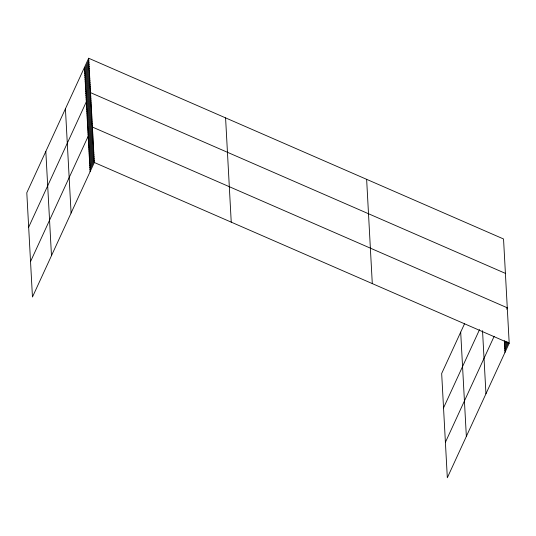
<?xml version="1.0" encoding="UTF-8"?>
<svg xmlns="http://www.w3.org/2000/svg" width="536" height="536" viewBox="0 0 536 536"><rect width="100%" height="100%" fill="white"/><g stroke="black" fill="none" stroke-linecap="round" stroke-linejoin="round"><path stroke-width="0.8" d="M88.674 58.236L26.8 192.759L32.462 297.024L94.329 162.502L88.674 58.236L503.538 238.976L509.2 343.241L447.326 477.764L441.671 373.498L464.612 323.61M84.561 69.446L88.782 60.267M84.668 71.469L88.896 62.29M84.782 73.492L89.003 64.313M84.889 75.516L89.11 66.337M84.996 77.539L89.224 68.36M85.11 79.569L89.331 70.383M85.217 81.593L89.445 72.407M85.331 83.616L89.552 74.43M85.438 85.639L89.659 76.454M85.546 87.663L89.773 78.477M85.659 89.686L89.881 80.501M85.767 91.71L89.994 82.524M85.881 93.733L90.102 84.554M85.988 95.756L90.209 86.577M86.095 97.78L90.323 88.601M86.209 99.803L90.43 90.624M28.669 227.17L90.544 92.648L505.408 273.38M86.43 103.857L90.651 94.671M86.537 105.88L90.758 96.694M86.644 107.904L90.872 98.718M86.758 109.927L90.979 100.741M86.866 111.95L91.093 102.765M86.979 113.974L91.2 104.788M87.087 115.997L91.308 106.811M87.194 118.021L91.421 108.841M87.308 120.044L91.529 110.865M87.415 122.067L91.643 112.888M87.529 124.091L91.75 114.912M87.636 126.121L91.857 116.935M87.743 128.144L91.971 118.959M87.857 130.168L92.078 120.982M87.964 132.191L92.185 123.005M88.072 134.214L92.299 125.029M30.532 261.575L92.406 127.052L507.277 307.791L506.627 309.198M88.293 138.208L92.514 129.022M88.4 140.177L92.621 130.992M88.507 142.147L92.728 132.962M88.614 144.117L92.835 134.931M88.721 146.087L92.942 136.901M88.829 148.057L93.05 138.871M88.936 150.026L93.157 140.841M89.043 151.989L93.264 142.811M89.144 153.959L93.371 144.78M89.251 155.929L93.478 146.75M89.358 157.899L93.586 148.72M89.465 159.869L93.693 150.69M89.572 161.839L93.8 152.66M89.68 163.808L93.907 154.629M89.787 165.778L94.014 156.599M89.894 167.748L94.122 158.562M90.001 169.718L94.229 160.532M443.533 407.903L479.546 329.607M445.403 442.307L494.172 336.273M504.443 342.571L505.093 341.164M504.55 344.541L505.85 341.72M504.657 346.511L506.929 341.566M504.765 348.48L507.686 342.122M504.872 350.45L508.443 342.678M94.329 162.502L509.2 343.241M504.336 340.601L504.979 352.42M482.527 330.672L485.951 393.786M460.692 332.132L466.353 436.398M366.637 179.332L372.292 283.598M225.582 117.88L231.237 222.145M84.447 67.422L90.108 171.688M65.426 108.788L71.087 213.047M45.821 151.4L51.483 255.665"/></g></svg>
